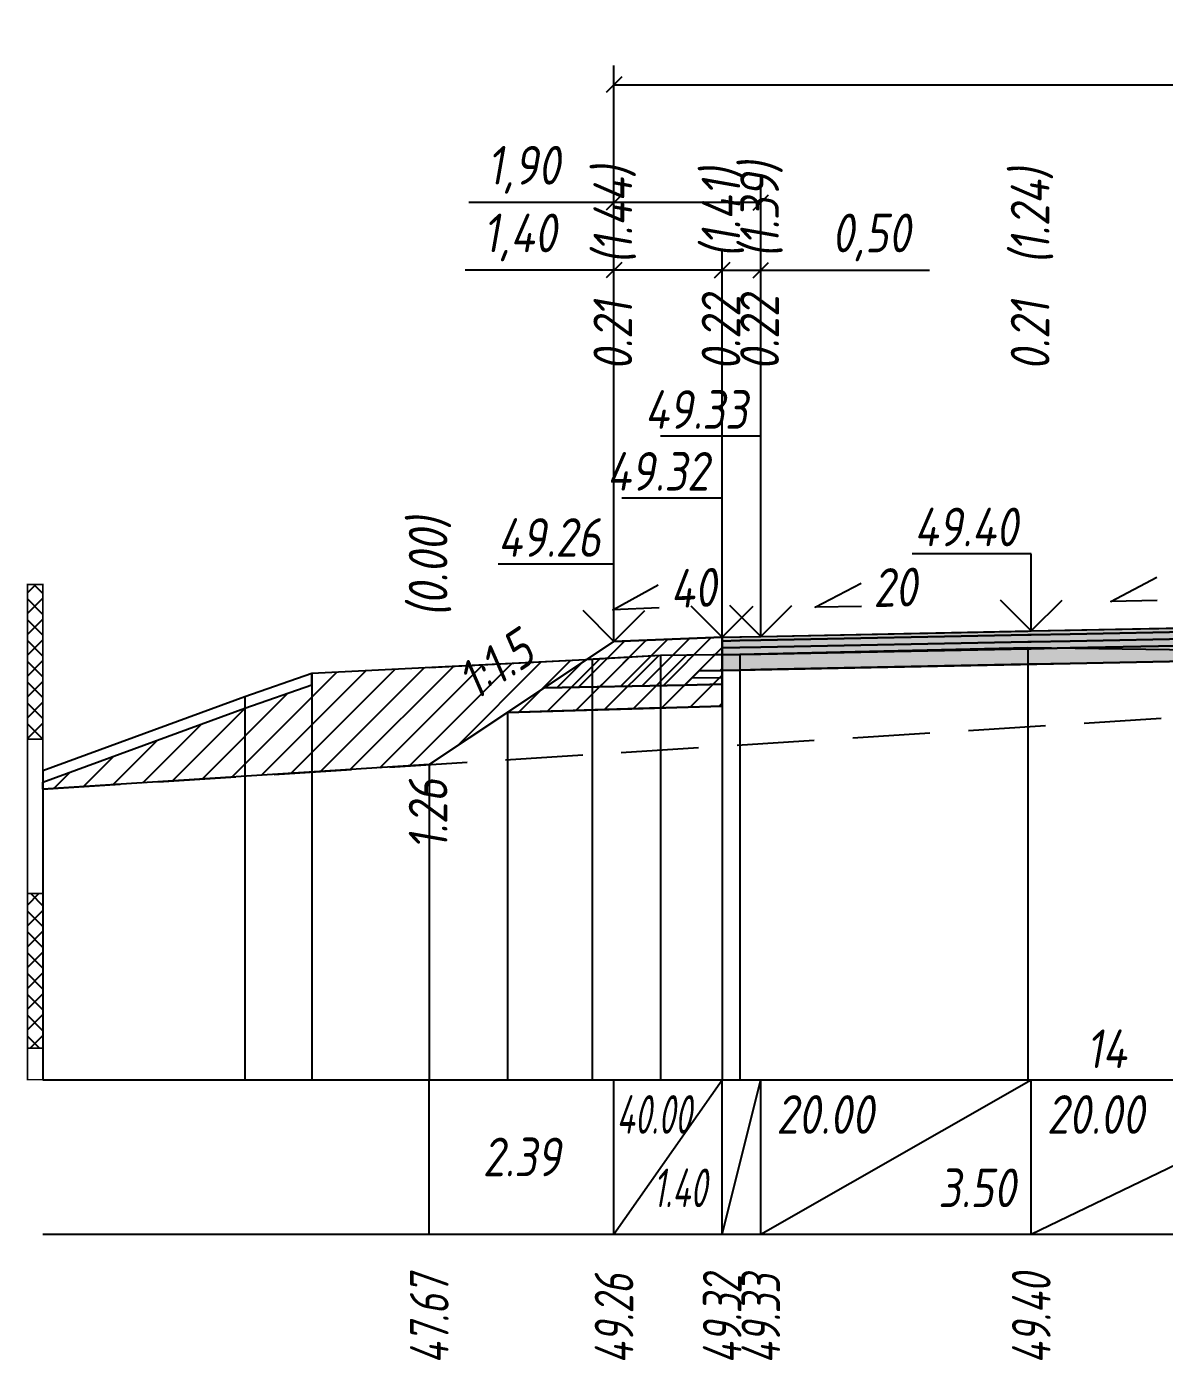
# Model space of a CAD drawing. Extents: x -717 to 1451, y -133302 to 233.
# Drawn here: x 78.9 to 152.6, y -84710.2 to -84623.9 of the extents above; entities that cross this region are included whole.
import ezdxf
from ezdxf.enums import TextEntityAlignment as Align

# ---------------------------------------------------------------- set-up
doc = ezdxf.new("R2010")
doc.units = 0
doc.linetypes.add('штриховая', pattern=[0.75, 0.5, -0.25])
for name, color, linetype in [('Интерполированный поперечник', 2, 'Continuous'), ('Код_514', 1, 'Continuous'), ('Контур_0', 7, 'Continuous'), ('Контур_2521', 7, 'Continuous'), ('Контур_2564', 7, 'Continuous'), ('Контур_2660', 7, 'Continuous'), ('Контур_2665', 7, 'Continuous'), ('Контур_400', 7, 'Continuous'), ('Контур_508', 7, 'Continuous'), ('Контур_512', 7, 'Continuous'), ('Контур_513', 7, 'Continuous'), ('Контур_818', 7, 'Continuous'), ('Красный поперечник', 1, 'Continuous'), ('Линейка абсолютных высот', 7, 'Continuous'), ('Объём_2501', 7, 'Continuous'), ('Объём_2564', 7, 'Continuous'), ('Объём_2650', 7, 'Continuous'), ('Объём_2660', 7, 'Continuous'), ('Объём_2661', 7, 'Continuous'), ('Объём_2665', 7, 'Continuous'), ('Объём_2666', 7, 'Continuous'), ('Объём_2667', 7, 'Continuous'), ('Объём_2668', 7, 'Continuous'), ('Объём_2669', 7, 'Continuous'), ('Объём_2675', 7, 'Continuous'), ('Откосы', 7, 'Continuous'), ('Отметки покрытия', 7, 'Continuous'), ('Рабочие отметки', 7, 'Continuous'), ('Рабочие отметки доп.', 7, 'Continuous'), ('Слои выравнивания', 7, 'Continuous'), ('Таблица', 7, 'Continuous'), ('Уклоны проезжей части', 7, 'Continuous'), ('Черный поперечник', 3, 'Continuous')]:
    doc.layers.add(name, color=color, linetype=linetype)
for name, color, linetype, true_color in [('Контур_2540', 2, 'Continuous', 0xffff00), ('Контур_2560', 2, 'Continuous', 0xffff00), ('Контур_2561', 7, 'Continuous', 0xff8040), ('Контур_2562', 3, 'Continuous', 0x00ff00), ('Контур_2563', 7, 'Continuous', 0xff8000), ('Контур_2570', 7, 'Continuous', 0x80ff00), ('Контур_2725', 7, 'Continuous', 0x323232), ('Контур_2736', 4, 'Continuous', 0x00ffff), ('Контур_2737', 4, 'Continuous', 0x00ffff), ('Контур_2738', 4, 'Continuous', 0x00ffff), ('Контур_2739', 4, 'Continuous', 0x00ffff), ('Контур_2741', 4, 'Continuous', 0x00ffff), ('Контур_2742', 4, 'Continuous', 0x00ffff), ('Контур_2743', 4, 'Continuous', 0x00ffff), ('Контур_2744', 7, 'Continuous', 0xa4ffff), ('Контур_2745', 7, 'Continuous', 0xa4ffff), ('Контур_2747', 4, 'Continuous', 0x00ffff), ('Контур_2748', 4, 'Continuous', 0x00ffff), ('Контур_2749', 4, 'Continuous', 0x00ffff), ('Контур_2750', 4, 'Continuous', 0x00ffff), ('Контур_2751', 4, 'Continuous', 0x00ffff), ('Контур_2752', 4, 'Continuous', 0x00ffff), ('Контур_2760', 7, 'Continuous', 0x323232), ('Контур_2761', 7, 'Continuous', 0x323232), ('Контур_2762', 7, 'Continuous', 0x323232), ('Контур_2763', 7, 'Continuous', 0x323232), ('Контур_402', 7, 'Continuous', 0xff6464), ('Контур_703', 4, 'Continuous', 0x00ffff), ('Контур_705', 4, 'Continuous', 0x00ffff), ('Контур_707', 4, 'Continuous', 0x00ffff), ('Контур_720', 131, 'Continuous', 0xaaffff), ('Объём_2520', 7, 'Continuous', 0x80ffff), ('Объём_2540', 2, 'Continuous', 0xffff00), ('Объём_2560', 2, 'Continuous', 0xffff00), ('Объём_2561', 7, 'Continuous', 0xff8040), ('Объём_2562', 3, 'Continuous', 0x00ff00), ('Объём_2563', 7, 'Continuous', 0xff8000), ('Объём_2600', 7, 'Continuous', 0x808000), ('Объём_2746', 2, 'Continuous', 0xffff00)]:
    doc.layers.add(name, color=color, linetype=linetype, true_color=true_color)
doc.styles.get("Standard").update_dxf_attribs({"font": 'txt', "height": 2.5})
doc.styles.add('М', font='romand.shx', dxfattribs={"width": 0.8, "oblique": 10, "height": 2.5})
doc.dimstyles.new('ISO-25', dxfattribs={"dimtxt": 2.5, "dimasz": 2.5, "dimexe": 1.25, "dimexo": 0.625, "dimtad": 1, "dimtxsty": 'Standard', "dimcen": 2.5, "dimadec": 0, "dimazin": 0, "dimtfac": 1, "dimtmove": 0, "dimatfit": 3, "dimfxl": 1, "dimarcsym": 0})
pattern_1 = [(45.0000013, (0, 0), (-0.67351924, 0.673519211), []), (135.0000003, (0, 0), (-0.673519222, -0.67351923), [])]

# ---------------------------------------------------------------- blocks, each defined once
blk = doc.blocks.new('_Oblique')
at = {"color": 0, "linetype": 'ByBlock', "lineweight": -2}
blk.add_line((-0.5, -0.5), (0.5, 0.5), dxfattribs=at)
blk = doc.blocks.new('*D1676')
at = {"color": 0, "lineweight": -2, "transparency": 16777216}
for p, q in [((116.951, -84663.082), (116.951, -84638.362)), ((123.951, -84662.802), (123.951, -84638.362)), ((116.951, -84639.612), (107.323, -84639.612)), ((123.951, -84639.612), (116.951, -84639.612))]:
    blk.add_line(p, q, dxfattribs=at)
at = {"layer": 'Defpoints', "color": 0, "transparency": 16777216}
for p in [(123.951, -84639.612), (116.951, -84663.707), (123.951, -84663.427)]:
    blk.add_point(p, dxfattribs=at)
at = {"color": 0, "lineweight": -2, "transparency": 16777216, "rotation": 180}
blk.add_blockref('_Oblique', (116.951, -84639.612), dxfattribs=at)
at = {"color": 0, "lineweight": -2, "transparency": 16777216}
blk.add_blockref('_Oblique', (123.951, -84639.612), dxfattribs=at)
at = {"color": 0, "transparency": 16777216, "insert": (110.863, -84637.499), "char_height": 2.5, "width": 8.75, "attachment_point": 5, "style": 'М'}
blk.add_mtext('1,40', dxfattribs=at)
blk = doc.blocks.new('*D1678')
at = {"color": 0, "lineweight": -2, "transparency": 16777216}
for p, q in [((123.951, -84662.802), (123.951, -84638.362)), ((126.451, -84662.752), (126.451, -84638.362)), ((123.951, -84639.612), (126.451, -84639.612)), ((126.451, -84639.612), (137.357, -84639.612))]:
    blk.add_line(p, q, dxfattribs=at)
at = {"layer": 'Defpoints', "color": 0, "transparency": 16777216}
for p in [(126.451, -84639.612), (123.951, -84663.427), (126.451, -84663.377)]:
    blk.add_point(p, dxfattribs=at)
at = {"color": 0, "lineweight": -2, "transparency": 16777216, "rotation": 180}
blk.add_blockref('_Oblique', (123.951, -84639.612), dxfattribs=at)
at = {"color": 0, "lineweight": -2, "transparency": 16777216}
blk.add_blockref('_Oblique', (126.451, -84639.612), dxfattribs=at)
at = {"color": 0, "transparency": 16777216, "insert": (133.596, -84637.499), "char_height": 2.5, "width": 9.16667, "attachment_point": 5, "style": 'М'}
blk.add_mtext('0,50', dxfattribs=at)
blk = doc.blocks.new('*D1681')
at = {"color": 0, "lineweight": -2, "transparency": 16777216}
for p, q in [((116.951, -84663.082), (116.951, -84633.982)), ((126.451, -84662.752), (126.451, -84633.982)), ((116.951, -84635.232), (107.568, -84635.232)), ((126.451, -84635.232), (116.951, -84635.232))]:
    blk.add_line(p, q, dxfattribs=at)
at = {"layer": 'Defpoints', "color": 0, "transparency": 16777216}
for p in [(126.451, -84635.232), (116.951, -84663.707), (126.451, -84663.377)]:
    blk.add_point(p, dxfattribs=at)
at = {"color": 0, "lineweight": -2, "transparency": 16777216, "rotation": 180}
blk.add_blockref('_Oblique', (116.951, -84635.232), dxfattribs=at)
at = {"color": 0, "lineweight": -2, "transparency": 16777216}
blk.add_blockref('_Oblique', (126.451, -84635.232), dxfattribs=at)
at = {"color": 0, "transparency": 16777216, "insert": (111.108, -84633.119), "char_height": 2.5, "width": 8.75, "attachment_point": 5, "style": 'М'}
blk.add_mtext('1,90', dxfattribs=at)
blk = doc.blocks.new('*D1682')
at = {"color": 0, "lineweight": -2, "transparency": 16777216}
for p, q in [((116.951, -84663.082), (116.951, -84626.362)), ((212.451, -84663.082), (212.451, -84626.362)), ((116.951, -84627.612), (212.451, -84627.612))]:
    blk.add_line(p, q, dxfattribs=at)
at = {"layer": 'Defpoints', "color": 0, "transparency": 16777216}
for p in [(212.451, -84627.612), (116.951, -84663.707), (212.451, -84663.707)]:
    blk.add_point(p, dxfattribs=at)
at = {"color": 0, "lineweight": -2, "transparency": 16777216, "rotation": 180}
blk.add_blockref('_Oblique', (116.951, -84627.612), dxfattribs=at)
at = {"color": 0, "lineweight": -2, "transparency": 16777216}
blk.add_blockref('_Oblique', (212.451, -84627.612), dxfattribs=at)
at = {"color": 0, "transparency": 16777216, "insert": (164.701, -84625.499), "char_height": 2.5, "width": 10.41667, "attachment_point": 5, "style": 'М'}
blk.add_mtext('19,10', dxfattribs=at)

msp = doc.modelspace()

# ---------------------------------------------------------------- hatches: boundary and pattern name
at = {"layer": 'Линейка абсолютных высот'}
h = msp.add_hatch(dxfattribs=at)
h.set_pattern_fill('ANSI37', scale=0.3, style=0)
h.set_pattern_definition(pattern_1)
h.paths.add_polyline_path([(80, -84669.959), (80, -84659.959), (79, -84659.959), (79, -84669.959)])
h = msp.add_hatch(dxfattribs=at)
h.set_pattern_fill('ANSI37', scale=0.3, style=0)
h.set_pattern_definition(pattern_1)
h.paths.add_polyline_path([(80, -84689.959), (80, -84679.959), (79, -84679.959), (79, -84689.959)])
at = {"layer": 'Объём_2563'}
h = msp.add_hatch(dxfattribs=at)
h.set_pattern_fill('ANSI31', color=256, scale=0.3)
h.paths.add_polyline_path([(116.951, -84663.644), (123.951, -84663.364), (123.951, -84665.514), (122.451, -84665.544), (121.533, -84666.463), (112.451, -84666.644)])
at = {"layer": 'Объём_2600'}
h = msp.add_hatch(dxfattribs=at)
h.set_pattern_fill('ANSI31', color=6, scale=0.4)
h.paths.add_polyline_path([(80, -84673.196), (80, -84672.75), (93.073, -84667.962), (97.4, -84666.455), (97.4, -84665.705), (115.534, -84664.783), (119.964, -84664.54), (123.951, -84664.485), (123.951, -84667.822), (110.06, -84668.239), (105, -84671.612)])
at = {"layer": 'Слои выравнивания'}
for color, points in [(2, [(123.951, -84663.364), (125.099, -84663.341), (126.451, -84663.314), (143.721, -84662.969), (143.951, -84662.964), (146.474, -84662.914), (163.589, -84662.572), (164.701, -84662.549), (164.701, -84662.799), (163.589, -84662.822), (146.474, -84663.164), (143.951, -84663.214), (143.721, -84663.219), (126.451, -84663.564), (125.099, -84663.591), (123.951, -84663.614)]), (3, [(123.951, -84663.614), (125.099, -84663.591), (126.451, -84663.564), (143.721, -84663.219), (143.951, -84663.214), (146.474, -84663.164), (163.589, -84662.822), (164.701, -84662.799), (164.701, -84663.249), (163.589, -84663.272), (146.474, -84663.614), (143.951, -84663.664), (143.721, -84663.669), (126.451, -84664.014), (125.099, -84664.041), (123.951, -84664.064)]), (4, [(123.951, -84664.064), (125.099, -84664.041), (126.451, -84664.014), (143.721, -84663.669), (143.951, -84663.664), (146.474, -84663.614), (163.589, -84663.272), (164.701, -84663.249), (164.701, -84663.699), (163.589, -84663.722), (146.474, -84664.064), (143.951, -84664.114), (143.721, -84664.119), (126.451, -84664.464), (125.099, -84664.491), (123.951, -84664.514)]), (5, [(123.951, -84664.514), (125.099, -84664.491), (126.451, -84664.464), (143.721, -84664.119), (143.951, -84664.114), (146.474, -84664.064), (163.589, -84663.722), (164.701, -84663.699), (164.701, -84664.699), (163.589, -84664.722), (146.474, -84665.064), (143.951, -84665.114), (143.721, -84665.119), (126.451, -84665.464), (125.099, -84665.491), (123.951, -84665.514)])]:
    msp.add_hatch(color=color, dxfattribs=at).paths.add_polyline_path(points)

# ---------------------------------------------------------------- linework, layer by layer
at = {"layer": 'Интерполированный поперечник', "linetype": 'штриховая', "ltscale": 10, "flags": 128}
msp.add_lwpolyline([(80, -84673.196), (195.318, -84665.887)], dxfattribs=at)
at = {"layer": 'Код_514'}
for p, q in [((105, -84702), (105, -84692)), ((116.951, -84702), (116.951, -84692)), ((116.951, -84702), (123.951, -84692)), ((123.951, -84702), (123.951, -84692)), ((123.951, -84702), (126.451, -84692)), ((126.451, -84702), (126.451, -84692)), ((126.451, -84702), (143.951, -84692)), ((143.951, -84702), (143.951, -84692)), ((143.951, -84702), (164.701, -84692))]:
    msp.add_line(p, q, dxfattribs=at)
at = {"layer": 'Контур_0', "flags": 128}
for points in [[(116.951, -84663.644), (105, -84671.612), (105, -84671.612), (105, -84671.612), (105, -84671.612), (105, -84671.612), (105, -84671.612), (105, -84671.612), (105, -84671.612), (105, -84671.612), (105, -84671.612), (105, -84671.612), (105, -84671.612), (105, -84671.612), (105, -84671.612), (105, -84671.612)], [(116.951, -84663.644), (105, -84671.612), (105, -84671.612), (105, -84671.612), (105, -84671.612), (105, -84671.612), (105, -84671.612), (105, -84671.612), (105, -84671.612), (105, -84671.612), (105, -84671.612), (105, -84671.612), (105, -84671.612), (105, -84671.612), (105, -84671.612), (105, -84671.612), (105, -84671.612), (105, -84671.612), (105, -84671.612), (105, -84671.612), (105, -84671.612), (105, -84671.612), (105, -84671.612), (105, -84671.612), (105, -84671.612), (105, -84671.612), (105, -84671.612), (105, -84671.612), (105, -84671.612), (105, -84671.612)], [(112.451, -84666.644), (121.533, -84666.463), (122.451, -84665.544), (123.951, -84665.514)], [(122.451, -84665.544), (123.951, -84665.514), (123.951, -84666.414), (121.533, -84666.463), (122.451, -84665.544), (122.451, -84665.544)]]:
    msp.add_lwpolyline(points, dxfattribs=at)
at = {"layer": 'Контур_2521', "color": 250, "flags": 128}
msp.add_lwpolyline([(121.992, -84666.004), (123.951, -84665.964)], dxfattribs=at)
at = {"layer": 'Контур_2540', "flags": 128}
msp.add_lwpolyline([(121.533, -84666.463), (123.951, -84666.414), (123.951, -84667.822), (110.06, -84668.239), (112.451, -84666.644), (121.533, -84666.463), (121.533, -84666.463)], dxfattribs=at)
at = {"layer": 'Контур_2560', "flags": 128}
msp.add_lwpolyline([(116.951, -84663.644), (116.951, -84663.644), (116.951, -84663.644), (123.951, -84663.364)], dxfattribs=at)
at = {"layer": 'Контур_2561', "flags": 128}
msp.add_lwpolyline([(123.951, -84663.364), (123.951, -84663.364), (116.951, -84663.644), (116.951, -84663.644), (123.951, -84663.364)], dxfattribs=at)
at = {"layer": 'Контур_2562', "flags": 128}
msp.add_lwpolyline([(116.951, -84663.644), (116.951, -84663.644), (116.951, -84663.644), (116.951, -84663.644), (116.951, -84663.644)], dxfattribs=at)
at = {"layer": 'Контур_2563', "flags": 128}
msp.add_lwpolyline([(116.951, -84663.644), (123.951, -84663.364), (123.951, -84665.514), (122.451, -84665.544), (121.533, -84666.463), (112.451, -84666.644), (116.951, -84663.644), (116.951, -84663.644)], dxfattribs=at)
at = {"layer": 'Контур_2564', "flags": 128}
msp.add_lwpolyline([(116.951, -84663.644), (123.951, -84663.364)], dxfattribs=at)
at = {"layer": 'Контур_2570', "flags": 128}
msp.add_lwpolyline([(80, -84672.75), (93.073, -84667.962), (97.4, -84666.455), (97.4, -84665.705), (115.534, -84664.783), (119.964, -84664.54), (125.099, -84664.469), (143.721, -84664.025), (163.589, -84664.305), (164.701, -84664.322), (168.657, -84664.38), (185.096, -84664.869), (188.758, -84665.022), (188.758, -84665.772), (194.757, -84666.602), (195.089, -84666.649), (195.192, -84666.667), (195.318, -84666.637), (208.751, -84663.06), (217.428, -84664.02), (217.993, -84664.034), (219.212, -84664.03), (246.206, -84662.744), (250.452, -84662.596)], dxfattribs=at)
at = {"layer": 'Контур_2660', "flags": 128}
msp.add_lwpolyline([(110.06, -84668.239), (123.951, -84667.822)], dxfattribs=at)
at = {"layer": 'Контур_2665', "flags": 128}
msp.add_lwpolyline([(116.951, -84663.644), (116.951, -84663.644)], dxfattribs=at)
at = {"layer": 'Контур_2725', "flags": 128}
msp.add_lwpolyline([(123.951, -84665.514), (125.099, -84665.491), (126.451, -84665.464), (143.721, -84665.119), (143.951, -84665.114), (146.474, -84665.064), (163.589, -84664.722), (164.701, -84664.699)], dxfattribs=at)
at = {"layer": 'Контур_2736', "flags": 128}
msp.add_lwpolyline([(116.951, -84663.644), (105, -84671.612)], dxfattribs=at)
at = {"layer": 'Контур_2737', "flags": 128}
msp.add_lwpolyline([(105, -84671.612), (105, -84671.612)], dxfattribs=at)
at = {"layer": 'Контур_2738', "flags": 128}
msp.add_lwpolyline([(105, -84671.612), (105, -84671.612)], dxfattribs=at)
at = {"layer": 'Контур_2739', "flags": 128}
msp.add_lwpolyline([(105, -84671.612), (105, -84671.612)], dxfattribs=at)
at = {"layer": 'Контур_2741', "flags": 128}
msp.add_lwpolyline([(105, -84671.612), (105, -84671.612)], dxfattribs=at)
at = {"layer": 'Контур_2742', "flags": 128}
msp.add_lwpolyline([(105, -84671.612), (105, -84671.612)], dxfattribs=at)
at = {"layer": 'Контур_2743', "flags": 128}
msp.add_lwpolyline([(105, -84671.612), (105, -84671.612)], dxfattribs=at)
at = {"layer": 'Контур_2744', "flags": 128}
msp.add_lwpolyline([(105, -84671.612), (105, -84671.612)], dxfattribs=at)
msp.add_lwpolyline([(105, -84671.612), (105, -84671.612)], dxfattribs=at)
msp.add_lwpolyline([(105, -84671.612), (105, -84671.612)], dxfattribs=at)
msp.add_lwpolyline([(105, -84671.612), (105, -84671.612)], dxfattribs=at)
msp.add_lwpolyline([(105, -84671.612), (105, -84671.612)], dxfattribs=at)
msp.add_lwpolyline([(105, -84671.612), (105, -84671.612)], dxfattribs=at)
at = {"layer": 'Контур_2745', "flags": 128}
msp.add_lwpolyline([(105, -84671.612), (105, -84671.612)], dxfattribs=at)
msp.add_lwpolyline([(105, -84671.612), (105, -84671.612)], dxfattribs=at)
msp.add_lwpolyline([(105, -84671.612), (105, -84671.612)], dxfattribs=at)
msp.add_lwpolyline([(105, -84671.612), (105, -84671.612)], dxfattribs=at)
msp.add_lwpolyline([(105, -84671.612), (105, -84671.612)], dxfattribs=at)
msp.add_lwpolyline([(105, -84671.612), (105, -84671.612)], dxfattribs=at)
at = {"layer": 'Контур_2747', "flags": 128}
msp.add_lwpolyline([(105, -84671.612), (105, -84671.612)], dxfattribs=at)
at = {"layer": 'Контур_2748', "flags": 128}
msp.add_lwpolyline([(105, -84671.612), (105, -84671.612)], dxfattribs=at)
at = {"layer": 'Контур_2749', "flags": 128}
msp.add_lwpolyline([(105, -84671.612), (105, -84671.612)], dxfattribs=at)
at = {"layer": 'Контур_2750', "flags": 128}
msp.add_lwpolyline([(105, -84671.612), (105, -84671.612)], dxfattribs=at)
at = {"layer": 'Контур_2751', "flags": 128}
msp.add_lwpolyline([(105, -84671.612), (105, -84671.612)], dxfattribs=at)
at = {"layer": 'Контур_2752', "flags": 128}
msp.add_lwpolyline([(105, -84671.612), (105, -84671.612)], dxfattribs=at)
at = {"layer": 'Контур_2760', "flags": 128}
msp.add_lwpolyline([(123.951, -84663.364), (125.099, -84663.341), (126.451, -84663.314), (143.721, -84662.969), (143.951, -84662.964), (146.474, -84662.914), (163.589, -84662.572), (164.701, -84662.549)], dxfattribs=at)
at = {"layer": 'Контур_2761', "flags": 128}
msp.add_lwpolyline([(123.951, -84663.614), (125.099, -84663.591), (126.451, -84663.564), (143.721, -84663.219), (143.951, -84663.214), (146.474, -84663.164), (163.589, -84662.822), (164.701, -84662.799)], dxfattribs=at)
at = {"layer": 'Контур_2762', "flags": 128}
msp.add_lwpolyline([(123.951, -84664.064), (125.099, -84664.041), (126.451, -84664.014), (143.721, -84663.669), (143.951, -84663.664), (146.474, -84663.614), (163.589, -84663.272), (164.701, -84663.249)], dxfattribs=at)
at = {"layer": 'Контур_2763', "flags": 128}
msp.add_lwpolyline([(123.951, -84664.514), (125.099, -84664.491), (126.451, -84664.464), (143.721, -84664.119), (143.951, -84664.114), (146.474, -84664.064), (163.589, -84663.722), (164.701, -84663.699)], dxfattribs=at)
at = {"layer": 'Контур_400', "flags": 128}
msp.add_lwpolyline([(123.951, -84663.364), (126.451, -84663.314), (126.451, -84663.314), (126.451, -84663.314), (126.451, -84663.314), (126.451, -84663.314), (126.451, -84663.314), (143.951, -84662.964), (164.701, -84662.549)], dxfattribs=at)
at = {"layer": 'Контур_402', "flags": 128}
msp.add_lwpolyline([(110.06, -84668.239), (123.951, -84667.822), (123.951, -84665.514), (164.701, -84664.699), (164.701, -84666.599), (219.342, -84668.239)], dxfattribs=at)
at = {"layer": 'Контур_508', "flags": 128}
msp.add_lwpolyline([(105, -84671.612), (110.06, -84668.239), (123.951, -84667.822), (123.951, -84665.514), (164.701, -84664.699), (164.701, -84666.599), (219.342, -84668.239), (219.342, -84667.98), (219.455, -84667.98), (219.758, -84667.98), (223.205, -84665.682), (223.205, -84664.48), (225.452, -84662.982)], dxfattribs=at)
at = {"layer": 'Контур_512', "flags": 128}
msp.add_lwpolyline([(105, -84671.612), (110.06, -84668.239), (123.951, -84667.822)], dxfattribs=at)
at = {"layer": 'Контур_513', "flags": 128}
msp.add_lwpolyline([(105, -84671.612), (110.06, -84668.239), (123.951, -84667.822), (123.951, -84665.514), (164.701, -84664.699), (164.701, -84666.599), (219.342, -84668.239), (219.342, -84667.98), (219.455, -84667.98), (219.758, -84667.98), (223.205, -84665.682), (223.205, -84664.48), (225.452, -84662.982)], dxfattribs=at)
at = {"layer": 'Контур_703', "flags": 128}
for points in [[(116.951, -84663.644), (105, -84671.612)], [(105, -84671.612), (105, -84671.612)]]:
    msp.add_lwpolyline(points, dxfattribs=at)
at = {"layer": 'Контур_705', "flags": 128}
msp.add_lwpolyline([(105, -84671.612), (105, -84671.612)], dxfattribs=at)
at = {"layer": 'Контур_707', "flags": 128}
msp.add_lwpolyline([(105, -84671.612), (105, -84671.612)], dxfattribs=at)
at = {"layer": 'Контур_720', "flags": 128}
msp.add_lwpolyline([(105, -84671.612), (105, -84671.612)], dxfattribs=at)
at = {"layer": 'Контур_818', "flags": 128}
msp.add_lwpolyline([(105, -84665.319), (115.534, -84664.783), (119.964, -84664.54), (125.099, -84664.469), (143.721, -84664.025), (163.589, -84664.305), (164.701, -84664.322), (168.657, -84664.38), (185.096, -84664.869), (188.758, -84665.022), (188.758, -84665.772), (194.757, -84666.602), (195.089, -84666.649), (195.192, -84666.667), (195.318, -84666.637), (208.751, -84663.06), (217.428, -84664.02), (217.993, -84664.034), (219.212, -84664.03), (225.452, -84663.732)], dxfattribs=at)
at = {"layer": 'Красный поперечник'}
for p, q in [((126.451, -84663.314), (143.951, -84662.964)), ((143.951, -84662.964), (164.701, -84662.549)), ((105, -84671.612), (116.951, -84663.644)), ((116.951, -84663.644), (123.951, -84663.364)), ((123.951, -84663.364), (126.451, -84663.314)), ((123.951, -84667.822), (123.951, -84692)), ((110.06, -84668.239), (110.06, -84692)), ((105, -84671.612), (105, -84692))]:
    msp.add_line(p, q, dxfattribs=at)
at = {"layer": 'Линейка абсолютных высот', "color": 7, "const_width": 0.1, "flags": 128}
for points in [[(80, -84669.959), (80, -84659.959), (79, -84659.959), (79, -84669.959), (80, -84669.959)], [(80, -84679.959), (80, -84669.959), (79, -84669.959), (79, -84679.959), (80, -84679.959)], [(80, -84689.959), (80, -84679.959), (79, -84679.959), (79, -84689.959), (80, -84689.959)], [(80, -84692), (80, -84689.959), (79, -84689.959), (79, -84692), (80, -84692)]]:
    msp.add_lwpolyline(points, dxfattribs=at)
at = {"layer": 'Объём_2501', "flags": 128}
msp.add_lwpolyline([(123.951, -84663.364), (126.451, -84663.314), (126.451, -84663.314), (126.451, -84663.314), (126.451, -84663.314), (126.451, -84663.314), (126.451, -84663.314), (143.951, -84662.964), (164.701, -84662.549)], dxfattribs=at)
at = {"layer": 'Объём_2520', "color": 250, "flags": 128}
msp.add_lwpolyline([(122.451, -84665.544), (123.951, -84665.514), (123.951, -84666.414), (121.533, -84666.463), (122.451, -84665.544), (122.451, -84665.544)], dxfattribs=at)
at = {"layer": 'Объём_2540', "flags": 128}
msp.add_lwpolyline([(121.533, -84666.463), (123.951, -84666.414), (123.951, -84667.822), (110.06, -84668.239), (112.451, -84666.644), (121.533, -84666.463), (121.533, -84666.463)], dxfattribs=at)
at = {"layer": 'Объём_2560', "flags": 128}
msp.add_lwpolyline([(116.951, -84663.644), (116.951, -84663.644), (116.951, -84663.644), (123.951, -84663.364)], dxfattribs=at)
at = {"layer": 'Объём_2561', "flags": 128}
msp.add_lwpolyline([(123.951, -84663.364), (123.951, -84663.364), (116.951, -84663.644), (116.951, -84663.644), (123.951, -84663.364)], dxfattribs=at)
at = {"layer": 'Объём_2562', "flags": 128}
msp.add_lwpolyline([(116.951, -84663.644), (116.951, -84663.644), (116.951, -84663.644), (116.951, -84663.644), (116.951, -84663.644)], dxfattribs=at)
at = {"layer": 'Объём_2563', "color": 250, "flags": 128}
msp.add_lwpolyline([(116.951, -84663.644), (123.951, -84663.364), (123.951, -84665.514), (122.451, -84665.544), (121.533, -84666.463), (112.451, -84666.644), (116.951, -84663.644), (116.951, -84663.644)], dxfattribs=at)
at = {"layer": 'Объём_2564', "flags": 128}
msp.add_lwpolyline([(116.951, -84663.644), (123.951, -84663.364)], dxfattribs=at)
at = {"layer": 'Объём_2650', "color": 6, "flags": 128}
msp.add_lwpolyline([(80, -84673.196), (80, -84672.75), (93.073, -84667.962), (97.4, -84666.455), (97.4, -84665.705), (115.534, -84664.783), (119.964, -84664.54), (123.951, -84664.485), (123.951, -84667.822), (123.951, -84667.822), (110.06, -84668.239), (105, -84671.612)], close=True, dxfattribs=at)
at = {"layer": 'Объём_2660', "flags": 128}
msp.add_lwpolyline([(110.06, -84668.239), (123.951, -84667.822)], dxfattribs=at)
at = {"layer": 'Объём_2661', "flags": 128}
msp.add_lwpolyline([(116.951, -84663.644), (105, -84671.612)], dxfattribs=at)
at = {"layer": 'Объём_2665', "flags": 128}
msp.add_lwpolyline([(116.951, -84663.644), (116.951, -84663.644)], dxfattribs=at)
at = {"layer": 'Объём_2666', "flags": 128}
msp.add_lwpolyline([(116.951, -84663.644), (105, -84671.612)], dxfattribs=at)
at = {"layer": 'Объём_2667', "flags": 128}
msp.add_lwpolyline([(105, -84671.612), (105, -84671.612)], dxfattribs=at)
msp.add_lwpolyline([(105, -84671.612), (105, -84671.612)], dxfattribs=at)
at = {"layer": 'Объём_2668', "flags": 128}
msp.add_lwpolyline([(105, -84671.612), (105, -84671.612)], dxfattribs=at)
msp.add_lwpolyline([(105, -84671.612), (105, -84671.612)], dxfattribs=at)
at = {"layer": 'Объём_2669', "flags": 128}
msp.add_lwpolyline([(105, -84671.612), (105, -84671.612)], dxfattribs=at)
msp.add_lwpolyline([(105, -84671.612), (105, -84671.612)], dxfattribs=at)
at = {"layer": 'Объём_2675', "flags": 128}
msp.add_lwpolyline([(105, -84671.612), (105, -84671.612)], dxfattribs=at)
msp.add_lwpolyline([(105, -84671.612), (105, -84671.612)], dxfattribs=at)
msp.add_lwpolyline([(105, -84671.612), (105, -84671.612)], dxfattribs=at)
msp.add_lwpolyline([(105, -84671.612), (105, -84671.612)], dxfattribs=at)
msp.add_lwpolyline([(105, -84671.612), (105, -84671.612)], dxfattribs=at)
msp.add_lwpolyline([(105, -84671.612), (105, -84671.612)], dxfattribs=at)
msp.add_lwpolyline([(105, -84671.612), (105, -84671.612)], dxfattribs=at)
msp.add_lwpolyline([(105, -84671.612), (105, -84671.612)], dxfattribs=at)
msp.add_lwpolyline([(105, -84671.612), (105, -84671.612)], dxfattribs=at)
msp.add_lwpolyline([(105, -84671.612), (105, -84671.612)], dxfattribs=at)
msp.add_lwpolyline([(105, -84671.612), (105, -84671.612)], dxfattribs=at)
msp.add_lwpolyline([(105, -84671.612), (105, -84671.612)], dxfattribs=at)
at = {"layer": 'Объём_2746', "flags": 128}
msp.add_lwpolyline([(119.964, -84667.942), (110.06, -84668.239), (115.219, -84664.799), (119.964, -84664.54), (119.964, -84667.942), (119.964, -84667.942)], dxfattribs=at)
at = {"layer": 'Откосы', "color": 1, "flags": 128}
for points in [[(152.1, -84660.99), (149.101, -84661.05), (152.07, -84659.49)], [(119.863, -84661.466), (116.865, -84661.586), (119.803, -84659.968)], [(132.975, -84661.373), (129.976, -84661.433), (132.945, -84659.873)]]:
    msp.add_lwpolyline(points, dxfattribs=at)
at = {"layer": 'Отметки покрытия', "color": 1}
for p, q in [((126.451, -84650.364), (119.951, -84650.364)), ((126.451, -84663.314), (126.451, -84650.364)), ((123.951, -84654.364), (117.451, -84654.364)), ((123.951, -84663.364), (123.951, -84654.364)), ((116.951, -84658.644), (109.451, -84658.644)), ((116.951, -84663.644), (116.951, -84658.644)), ((143.951, -84657.964), (136.251, -84657.964)), ((143.951, -84662.964), (143.951, -84657.964)), ((143.951, -84662.964), (141.951, -84660.964)), ((143.951, -84662.964), (145.951, -84660.964)), ((116.951, -84663.644), (114.951, -84661.644)), ((116.951, -84663.644), (118.951, -84661.644)), ((123.951, -84663.364), (121.951, -84661.364)), ((123.951, -84663.364), (125.951, -84661.364)), ((126.451, -84663.314), (124.451, -84661.314)), ((126.451, -84663.314), (128.451, -84661.314))]:
    msp.add_line(p, q, dxfattribs=at)
at = {"layer": 'Слои выравнивания'}
msp.add_line((123.951, -84663.364), (123.951, -84692), dxfattribs=at)
at = {"layer": 'Слои выравнивания', "color": 2, "flags": 128}
msp.add_lwpolyline([(123.951, -84663.364), (125.099, -84663.341), (126.451, -84663.314), (143.721, -84662.969), (143.951, -84662.964), (146.474, -84662.914), (163.589, -84662.572), (164.701, -84662.549), (164.701, -84662.799), (163.589, -84662.822), (146.474, -84663.164), (143.951, -84663.214), (143.721, -84663.219), (126.451, -84663.564), (125.099, -84663.591), (123.951, -84663.614)], close=True, dxfattribs=at)
at = {"layer": 'Слои выравнивания', "color": 3, "flags": 128}
msp.add_lwpolyline([(123.951, -84663.614), (125.099, -84663.591), (126.451, -84663.564), (143.721, -84663.219), (143.951, -84663.214), (146.474, -84663.164), (163.589, -84662.822), (164.701, -84662.799), (164.701, -84663.249), (163.589, -84663.272), (146.474, -84663.614), (143.951, -84663.664), (143.721, -84663.669), (126.451, -84664.014), (125.099, -84664.041), (123.951, -84664.064)], close=True, dxfattribs=at)
at = {"layer": 'Слои выравнивания', "color": 4, "flags": 128}
msp.add_lwpolyline([(123.951, -84664.064), (125.099, -84664.041), (126.451, -84664.014), (143.721, -84663.669), (143.951, -84663.664), (146.474, -84663.614), (163.589, -84663.272), (164.701, -84663.249), (164.701, -84663.699), (163.589, -84663.722), (146.474, -84664.064), (143.951, -84664.114), (143.721, -84664.119), (126.451, -84664.464), (125.099, -84664.491), (123.951, -84664.514)], close=True, dxfattribs=at)
at = {"layer": 'Слои выравнивания', "color": 5, "flags": 128}
msp.add_lwpolyline([(123.951, -84664.514), (125.099, -84664.491), (126.451, -84664.464), (143.721, -84664.119), (143.951, -84664.114), (146.474, -84664.064), (163.589, -84663.722), (164.701, -84663.699), (164.701, -84664.699), (163.589, -84664.722), (146.474, -84665.064), (143.951, -84665.114), (143.721, -84665.119), (126.451, -84665.464), (125.099, -84665.491), (123.951, -84665.514)], close=True, dxfattribs=at)
at = {"layer": 'Таблица'}
for p, q in [((80, -84692), (250.452, -84692)), ((80, -84702), (250.452, -84702))]:
    msp.add_line(p, q, dxfattribs=at)
at = {"layer": 'Черный поперечник', "color": 7}
for p, q in [((119.964, -84664.54), (119.964, -84692)), ((125.099, -84664.469), (125.099, -84692)), ((143.721, -84664.025), (143.721, -84692)), ((115.534, -84664.783), (115.534, -84692)), ((97.4, -84665.705), (97.4, -84692)), ((93.073, -84667.212), (93.073, -84692)), ((80, -84672), (80, -84692))]:
    msp.add_line(p, q, dxfattribs=at)
at = {"layer": 'Черный поперечник', "flags": 128}
msp.add_lwpolyline([(80, -84672), (93.073, -84667.212), (97.4, -84665.705), (115.534, -84664.783), (119.964, -84664.54), (125.099, -84664.469), (143.721, -84664.025), (163.589, -84664.305), (164.701, -84664.322), (168.657, -84664.38), (185.096, -84664.869), (188.758, -84665.022), (194.757, -84665.852), (195.089, -84665.899), (195.192, -84665.917), (195.318, -84665.887), (208.751, -84662.31), (217.428, -84663.27), (217.993, -84663.284), (219.212, -84663.28), (246.206, -84661.994), (250.452, -84661.846)], dxfattribs=at)

# ---------------------------------------------------------------- texts
at = {"layer": 'Код_514', "style": 'М', "oblique": 10}
for s, width, p in [('40.00', 0.6, (117.106, -84693)), ('20.00', 0.8, (127.451, -84693)), ('20.00', 0.8, (144.951, -84693))]:
    msp.add_text(s, height=2.5, dxfattribs=dict(at, width=width)).set_placement(p, align=Align.TOP_LEFT)
at = {"layer": 'Код_514', "style": 'М', "oblique": 10, "width": 0.8}
msp.add_text('2.39', height=2.5, dxfattribs=at).set_placement((110.975, -84697), align=Align.MIDDLE_CENTER)
at = {"layer": 'Код_514', "style": 'М', "oblique": 10}
for s, width, p in [('1.40', 0.6, (122.951, -84701)), ('3.50', 0.8, (142.951, -84701))]:
    msp.add_text(s, height=2.5, dxfattribs=dict(at, width=width)).set_placement(p, align=Align.BOTTOM_RIGHT)
at = {"layer": 'Код_514', "style": 'М', "oblique": 10, "width": 0.7}
for s, p in [('47.67', (105, -84710.382)), ('49.32', (123.951, -84710.382)), ('49.33', (126.451, -84710.382)), ('49.40', (143.951, -84710.382)), ('49.26', (116.951, -84710.382))]:
    msp.add_text(s, height=2.5, rotation=90, dxfattribs=at).set_placement(p, align=Align.MIDDLE_LEFT)
at = {"layer": 'Отметки покрытия', "color": 1, "style": 'М', "oblique": 10, "width": 0.8}
for s, p in [('49.33', (125.592, -84650.633)), ('49.32', (123.092, -84654.633)), ('49.40', (143.092, -84658.233)), ('49.26', (116.092, -84658.913))]:
    msp.add_text(s, height=2.5, dxfattribs=at).set_placement(p, align=Align.BOTTOM_RIGHT)
at = {"layer": 'Рабочие отметки', "color": 1, "style": 'М', "oblique": 10, "width": 0.8}
for s, p in [('0.22', (123.873, -84646.114)), ('0.22', (126.373, -84646.114)), ('0.21', (116.873, -84646.114)), ('0.21', (143.873, -84646.114))]:
    msp.add_text(s, height=2.5, rotation=90, dxfattribs=at).set_placement(p, align=Align.MIDDLE_LEFT)
msp.add_text('1.26', height=2.5, rotation=90, dxfattribs=at).set_placement((104.922, -84672.543), align=Align.MIDDLE_RIGHT)
at = {"layer": 'Рабочие отметки доп.', "color": 1, "style": 'М', "oblique": 10, "width": 0.8}
for s, p in [('(1.44)', (116.873, -84639.214)), ('(1.39)', (126.373, -84638.814)), ('(1.41)', (123.873, -84638.814)), ('(1.24)', (143.873, -84639.214)), ('(0.00)', (104.922, -84662.043))]:
    msp.add_text(s, height=2.5, rotation=90, dxfattribs=at).set_placement(p, align=Align.MIDDLE_LEFT)
at = {"layer": 'Слои выравнивания', "style": 'М', "oblique": 10, "width": 0.8}
msp.add_text('14', height=2.5, dxfattribs=at).set_placement((148.82, -84692), align=Align.BOTTOM_CENTER)
at = {"layer": 'Уклоны проезжей части', "color": 1, "style": 'М', "oblique": 10, "width": 0.8}
for s, rotation, p in [('40', 2.29061, (122.167, -84662.182)), ('20', 1.14576, (135.181, -84662.14)), ('1:1.5', 33.69007, (110.421, -84666.796))]:
    msp.add_text(s, height=2.5, rotation=rotation, dxfattribs=at).set_placement(p, align=Align.BOTTOM_CENTER)

# ---------------------------------------------------------------- dimensions: what is measured, and where the dimension line sits
at = {"color": 5}
dim = msp.add_linear_dim(base=(212.451, -84627.612), p1=(116.951, -84663.707), p2=(212.451, -84663.707), angle=180, dimstyle='ISO-25', override={"dimasz": 1, "dimlfac": 0.2, "dimzin": 0, "dimtxsty": 'М', "dimblk1": 'Oblique', "dimblk2": 'Oblique', "dimsah": 1}, dxfattribs=at)
dim.commit()
dim.dimension.update_dxf_attribs({"geometry": '*D1682', "text_midpoint": (164.701, -84625.499)})
for base, p1, p2, picture, middle in [((126.451, -84635.232), (116.951, -84663.707), (126.451, -84663.377), '*D1681', (111.108, -84635.232)), ((123.951, -84639.612), (116.951, -84663.707), (123.951, -84663.427), '*D1676', (110.863, -84639.612)), ((126.451, -84639.612), (123.951, -84663.427), (126.451, -84663.377), '*D1678', (133.596, -84639.612))]:
    dim = msp.add_linear_dim(base=base, p1=p1, p2=p2, angle=180, dimstyle='ISO-25', override={"dimasz": 1, "dimlfac": 0.2, "dimzin": 0, "dimtxsty": 'М', "dimblk1": 'Oblique', "dimblk2": 'Oblique', "dimsah": 1}, dxfattribs=at)
    dim.commit()
    dim.dimension.update_dxf_attribs({"geometry": picture, "text_midpoint": middle, "dimtype": 160})

doc.saveas('drawing.dxf')
